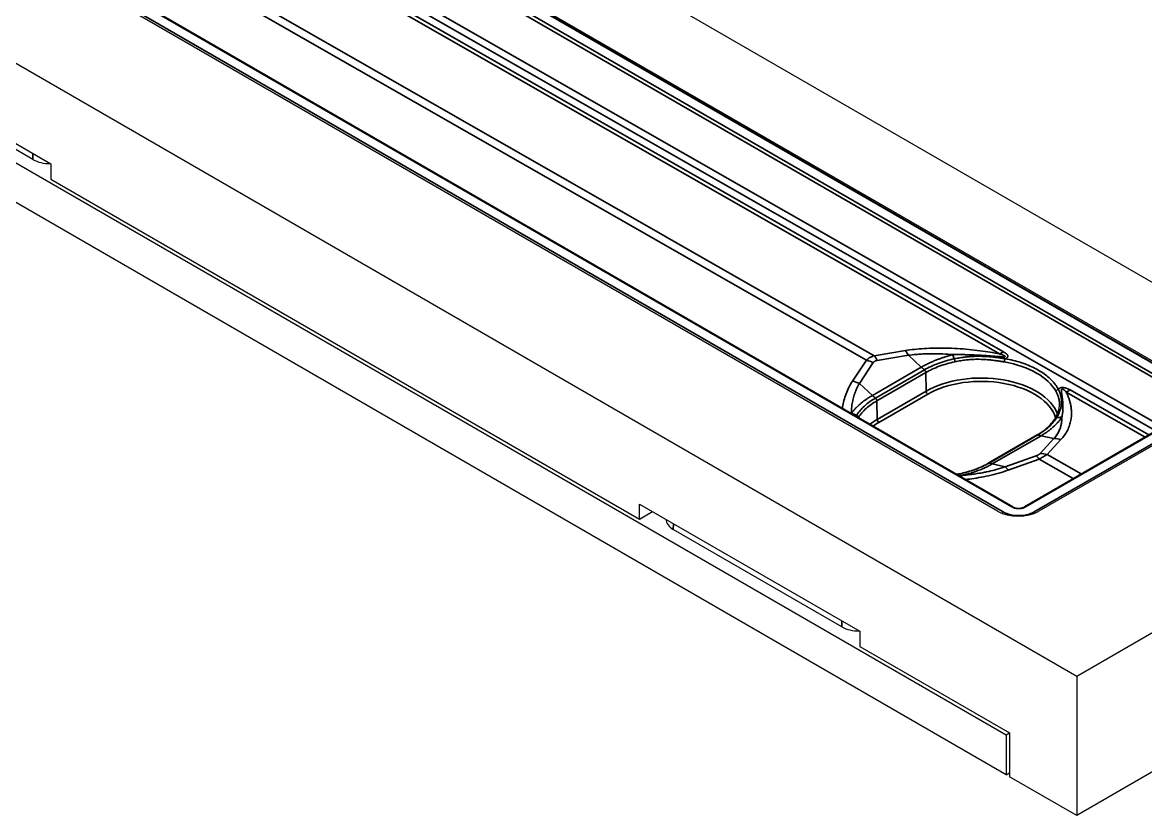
# Model space of a CAD drawing. Header units: millimetres. Extents: x 101 to 3000, y 150 to 4305.
# Drawn here: x 1850.9 to 2023.9, y 1123.9 to 1246 of the extents above; entities that cross this region are included whole.
import ezdxf

# ---------------------------------------------------------------- set-up
doc = ezdxf.new("R2010")
doc.units = ezdxf.units.MM
doc.header["$LTSCALE"] = 15
doc.layers.add('_Sichtbarkanten', color=7, linetype='Continuous', lineweight=25)
doc.layers.add('Sichtbar schmal (ISO)', color=7, linetype='Continuous', lineweight=35)

msp = doc.modelspace()

# ---------------------------------------------------------------- linework, layer by layer
at = {"layer": '_Sichtbarkanten'}
for p, q in [((2967.94, 1675.07), (2013.34, 1123.93)), ((1594.38, 1454.61), (2071.68, 1179.05)), ((1611.35, 1432.49), (2033.51, 1188.76)), ((1612.04, 1432.35), (2033.12, 1189.24)), ((1536.04, 1420.93), (2013.34, 1145.37)), ((2001.14, 1170.78), (1580.06, 1413.89)), ((2003.53, 1171.46), (1581.4, 1415.18)), ((1803.59, 1251.16), (2002.47, 1136.33)), ((2002.47, 1130.21), (1803.59, 1245.04)), ((1821.36, 1243.84), (1855.3, 1224.24)), ((1852.55, 1224.92), (1826.56, 1239.92)), ((1855.3, 1224.24), (1855.3, 1221.91)), ((1855.3, 1221.91), (1945.99, 1169.55)), ((1977.43, 1187.64), (1977.43, 1187.64)), ((2031.79, 1186.77), (2005.28, 1171.46)), ((2033.12, 1185.57), (2007.51, 1170.78)), ((2007.23, 1182.53), (1999.71, 1178.19)), ((2013.34, 1145.37), (2071.68, 1179.05)), ((1945.99, 1169.55), (1945.99, 1171.88)), ((1945.99, 1171.88), (1979.93, 1152.29)), ((1945.99, 1169.55), (1948, 1170.72)), ((1977.18, 1152.96), (1951.19, 1167.97)), ((1979.93, 1152.29), (1979.93, 1149.96)), ((1979.93, 1149.96), (2003, 1136.64)), ((2013.34, 1145.37), (2013.34, 1123.93)), ((2002.47, 1136.33), (2003, 1136.64)), ((2002.47, 1136.33), (2002.47, 1130.21)), ((2003, 1136.64), (2003, 1129.9)), ((2002.47, 1130.21), (2003, 1130.52)), ((2013.34, 1123.93), (2003, 1129.9))]:
    msp.add_line(p, q, dxfattribs=at)
for centre, major_axis, ratio, start_param, end_param in [((1855.2, 1226.45), (-3.75, 0), 0.578054, 0.786007, 1.578464), ((1999.9, 1177.86), (-0.187, 0.325), 0.589818, 0.000551, 0.000653), ((2004.33, 1172.62), (4.5, 0), 0.57735, 3.926991, 5.497787), ((1953.85, 1169.5), (-3.75, 0), 0.576647, 6.275518, 7.067974), ((1979.83, 1154.5), (-3.75, 0), 0.578054, 0.786007, 1.578464)]:
    msp.add_ellipse(centre, major_axis=major_axis, ratio=ratio, start_param=start_param, end_param=end_param, dxfattribs=at)
for points in [[(2010.02, 1185.08), (2010.45, 1185.79), (2010.68, 1186.51), (2010.69, 1187.18)], [(2007.23, 1182.53), (2007.23, 1182.53), (2007.23, 1182.53), (2007.23, 1182.53)], [(1994.83, 1176.49), (1994.95, 1176.51), (1995.08, 1176.54), (1995.21, 1176.56)]]:
    msp.add_open_spline(points, degree=3, dxfattribs=at)
for points, knots in [([(2007.23, 1182.53), (2008.14, 1183.06), (2008.9, 1183.67), (2009.68, 1184.57), (2009.87, 1184.83), (2010.02, 1185.08)], [0, 0, 0, 0, 0.5179038, 0.5179038, 0.7139856, 0.7139856, 0.7139856, 0.7139856]), ([(1995.21, 1176.56), (1996.43, 1176.81), (1997.6, 1177.17), (1999, 1177.8), (1999.37, 1177.99), (1999.71, 1178.19)], [0, 0, 0, 0, 0.5209984, 0.5209984, 0.717134, 0.717134, 0.717134, 0.717134]), ([(2003.53, 1171.46), (2003.6, 1171.42), (2003.69, 1171.38), (2003.87, 1171.32), (2003.98, 1171.3), (2004.2, 1171.26), (2004.32, 1171.26), (2004.56, 1171.26), (2004.69, 1171.27), (2004.91, 1171.32), (2005.02, 1171.35), (2005.18, 1171.41), (2005.23, 1171.43), (2005.28, 1171.46)], [0, 0, 0, 0, 0.0443097, 0.0443097, 0.0896694, 0.0896694, 0.1373111, 0.1373111, 0.1860464, 0.1860464, 0.234634, 0.234634, 0.2652211, 0.2652211, 0.2652211, 0.2652211])]:
    msp.add_open_spline(points, degree=3, knots=knots, dxfattribs=at)
at = {"layer": 'Sichtbar schmal (ISO)'}
for p, q in [((2031.71, 1187.52), (1609.57, 1431.24)), ((1609.84, 1431.69), (2031.97, 1187.97)), ((2033.32, 1188.74), (1611.17, 1432.47)), ((1579.87, 1414.4), (2002.02, 1170.67)), ((2003.34, 1171.44), (1581.21, 1415.16)), ((1872.3, 1271.88), (2026.57, 1183.75)), ((1871.77, 1270.97), (2025.52, 1183.15)), ((1887.1, 1260.33), (2001.47, 1194.99)), ((1887.71, 1260.64), (2002.07, 1195.3)), ((1882.93, 1250.01), (1980.94, 1194.02)), ((1884.15, 1250.71), (1982.15, 1194.72)), ((1852.55, 1224.92), (1852.55, 1225.83)), ((1978.8, 1190.8), (1980.94, 1194.02)), ((1982.15, 1194.72), (1986.95, 1195.5)), ((1982.61, 1194), (1987.41, 1194.78)), ((1987.41, 1194.78), (1989.4, 1192.95)), ((1979.87, 1190.43), (1982.01, 1193.65)), ((1989.4, 1192.95), (1981.86, 1188.6)), ((1982.34, 1188.19), (1989.88, 1192.54)), ((1982.56, 1187.77), (1990.09, 1192.12)), ((1990.09, 1192.12), (1990.14, 1189.26)), ((1979.87, 1190.43), (1981.86, 1188.6)), ((1982.6, 1184.91), (1990.14, 1189.26)), ((1982.87, 1184.45), (1990.4, 1188.8)), ((2023.87, 1182.19), (2011.73, 1189.13)), ((2024.44, 1182.52), (2012.33, 1189.44)), ((1977.46, 1187.75), (1977.46, 1187.75)), ((1982.6, 1184.91), (1982.56, 1187.77)), ((2031.97, 1186.75), (2005.47, 1171.44)), ((2033.32, 1185.98), (2006.79, 1170.67)), ((2007.37, 1182.54), (1999.85, 1178.2)), ((2007.85, 1182.4), (2000.33, 1178.06)), ((2009.84, 1181.95), (2007.71, 1179.66)), ((2009.84, 1181.95), (2007.85, 1182.4)), ((2010.91, 1181.8), (2008.77, 1179.51)), ((2007.1, 1179.31), (2002.32, 1177.61)), ((2007.56, 1178.81), (2002.78, 1177.11)), ((2007.56, 1178.81), (2012.81, 1175.81)), ((2008.77, 1179.51), (2014.02, 1176.51)), ((2002.32, 1177.61), (2000.33, 1178.06)), ((1951.19, 1167.97), (1951.24, 1168.85)), ((1977.18, 1152.96), (1977.18, 1153.87))]:
    msp.add_line(p, q, dxfattribs=at)
for centre, major_axis, ratio, start_param, end_param in [((1981.26, 1191.14), (3.12, -2.07), 0.681186, 1.775229, 2.087726), ((1981.86, 1191.49), (0.6, -3.7), 0.391017, 2.24872, 2.561217), ((1986.66, 1192.28), (0.6, -3.7), 0.391017, 2.24872, 2.561217), ((1994.9, 1199.36), (1.3, -7.39), 0.233895, 5.323009, 5.437162), ((1994.45, 1193.98), (0.08, -0.366), 0.266781, 0.94129, 2.285548), ((2002.04, 1201.44), (3.72, 6.51), 0.58038, 3.810003, 3.924372), ((2002.3, 1193.95), (-0.065, -0.369), 0.243998, 3.775404, 5.331187), ((1990.9, 1197.96), (3.75, -6.5), 0.57735, 5.211566, 5.304773), ((1989.83, 1192.27), (0.181, -0.328), 0.57784, 0.813738, 2.173925), ((1998.63, 1187.12), (12.07, 0.06), 0.574225, 0.29696, 1.268061), ((1979.12, 1187.92), (3.12, -2.07), 0.681186, 1.775228, 2.087725), ((1998.62, 1184.35), (12.01, 0), 0.57735, 0.206118, 2.356194), ((1998.62, 1184.05), (11.63, 0), 0.57735, 0.170522, 2.356194), ((1990.4, 1189.11), (-0.187, 0.325), 0.57735, 0.802851, 2.356194), ((2010.51, 1189.26), (-0.33, -0.178), 0.782782, 4.317148, 5.868046), ((2012.31, 1195.58), (-3.72, -6.51), 0.580371, 0.668405, 0.782771), ((1983.36, 1193.61), (3.75, -6.5), 0.57735, 5.211566, 5.304773), ((1980.95, 1191.3), (6.65, -3.48), 0.78328, 4.776967, 4.891116), ((1979.37, 1185.28), (0.317, -0.2), 0.776547, 0.46809, 1.812347), ((2010.34, 1184.89), (-0.32, 0.196), 0.763616, 5.369925, 6.283188), ((2008.72, 1191.46), (6.65, -3.47), 0.783417, 5.317765, 5.432869), ((1991.09, 1180.01), (12.01, 0), 0.57735, 2.356194, 2.495666), ((1991.09, 1179.71), (11.63, 0), 0.57735, 2.356194, 2.468253), ((1982.87, 1184.76), (-0.187, 0.325), 0.57735, 0.802851, 2.356194), ((2006.3, 1189.15), (3.75, -6.5), 0.57735, 5.699437, 5.79448), ((2010.62, 1178.58), (-2.74, 2.56), 0.803702, 5.270685, 5.583182), ((2007.88, 1175.94), (-1.26, 3.53), 0.268501, 5.561414, 5.87391), ((2008.48, 1176.28), (-2.74, 2.56), 0.803702, 5.270686, 5.583183), ((1995.28, 1176.19), (-0.073, 0.368), 0.280096, 5.858812, 6.283187), ((1999.9, 1177.86), (-0.187, 0.325), 0.589818, 5.700053, 6.283735), ((1998.78, 1184.81), (3.75, -6.5), 0.57735, 5.699437, 5.79448), ((2003.1, 1174.24), (-1.26, 3.53), 0.268501, 5.561414, 5.87391), ((1994.77, 1183.41), (1.3, -7.39), 0.233441, 5.864566, 5.979671), ((2003.34, 1171.14), (0.187, 0.325), 0.57735, 0.000026, 0.785398), ((2005.47, 1171.14), (-0.187, 0.325), 0.57735, 5.497787, 6.283164), ((2002.02, 1170.36), (0.187, 0.325), 0.57735, 0.785398, 1.608039), ((2006.79, 1170.36), (-0.187, 0.325), 0.57735, 4.835415, 5.497787)]:
    msp.add_ellipse(centre, major_axis=major_axis, ratio=ratio, start_param=start_param, end_param=end_param, dxfattribs=at)
for points, knots in [([(1986.95, 1195.5), (1987.39, 1195.57), (1987.86, 1195.64), (1988.34, 1195.69), (1988.83, 1195.74), (1989.34, 1195.79), (1989.87, 1195.82), (1990.39, 1195.85), (1990.94, 1195.88), (1991.49, 1195.89), (1992.05, 1195.9), (1992.62, 1195.9), (1993.2, 1195.89), (1993.77, 1195.88), (1994.36, 1195.85), (1994.95, 1195.82), (1995.54, 1195.78), (1996.13, 1195.74), (1996.72, 1195.68), (1997.3, 1195.63), (1997.88, 1195.56), (1998.43, 1195.49), (1998.98, 1195.41), (1999.52, 1195.33), (2000.02, 1195.25), (2000.53, 1195.17), (2001.01, 1195.08), (2001.47, 1194.99)], [0, 0, 0, 0, 0.1111111, 0.1111111, 0.1111111, 0.2222222, 0.2222222, 0.2222222, 0.3333333, 0.3333333, 0.3333333, 0.4444444, 0.4444444, 0.4444444, 0.5555556, 0.5555556, 0.5555556, 0.6666667, 0.6666667, 0.6666667, 0.7777778, 0.7777778, 0.7777778, 0.8888889, 0.8888889, 0.8888889, 0.9999998, 0.9999998, 0.9999998, 0.9999998]), ([(1980.94, 1194.02), (1981.01, 1194.09), (1981.08, 1194.15), (1981.15, 1194.21), (1981.22, 1194.27), (1981.3, 1194.32), (1981.37, 1194.37), (1981.45, 1194.42), (1981.53, 1194.46), (1981.61, 1194.51), (1981.69, 1194.55), (1981.78, 1194.59), (1981.87, 1194.62), (1981.96, 1194.66), (1982.05, 1194.69), (1982.15, 1194.72)], [0.0000009, 0.0000009, 0.0000009, 0.0000009, 0.2, 0.2, 0.2, 0.4, 0.4, 0.4, 0.6, 0.6, 0.6, 0.8, 0.8, 0.8, 1, 1, 1, 1]), ([(1982.01, 1193.65), (1982.03, 1193.69), (1982.09, 1193.76), (1982.19, 1193.84), (1982.31, 1193.91), (1982.45, 1193.96), (1982.56, 1193.99), (1982.61, 1194)], [0.0000017, 0.0000017, 0.0000017, 0.0000017, 0.2, 0.4, 0.6, 0.8, 1, 1, 1, 1]), ([(1987.41, 1194.78), (1987.79, 1194.83), (1988.19, 1194.88), (1988.6, 1194.91), (1988.72, 1194.92), (1988.84, 1194.93), (1988.96, 1194.94), (1989.26, 1194.96), (1989.58, 1194.98), (1989.9, 1194.99), (1990.15, 1195), (1990.41, 1195.01), (1990.67, 1195.01), (1990.88, 1195.02), (1991.08, 1195.02), (1991.29, 1195.02), (1991.69, 1195.01), (1992.1, 1195.01), (1992.51, 1194.99), (1992.59, 1194.99), (1992.66, 1194.98), (1992.74, 1194.98), (1993.23, 1194.95), (1993.73, 1194.92), (1994.23, 1194.88)], [0, 0, 0, 0, 0.2, 0.2, 0.2, 0.25628, 0.25628, 0.25628, 0.4, 0.4, 0.4, 0.512678, 0.512678, 0.512678, 0.6, 0.6, 0.6, 0.76914, 0.76914, 0.76914, 0.8, 0.8, 0.8, 1, 1, 1, 1]), ([(1994.23, 1194.88), (1994.06, 1194.83), (1993.89, 1194.78), (1993.72, 1194.73), (1993.71, 1194.73), (1993.71, 1194.73), (1993.71, 1194.73), (1993.54, 1194.68), (1993.38, 1194.63), (1993.22, 1194.58), (1993.22, 1194.58), (1993.21, 1194.58), (1993.21, 1194.58), (1993.05, 1194.53), (1992.89, 1194.48), (1992.74, 1194.42), (1992.73, 1194.42), (1992.73, 1194.42), (1992.72, 1194.42), (1992.56, 1194.37), (1992.41, 1194.31), (1992.26, 1194.26), (1992.25, 1194.25), (1992.24, 1194.25), (1992.24, 1194.25), (1992.08, 1194.19), (1991.92, 1194.13), (1991.76, 1194.07), (1991.75, 1194.07), (1991.75, 1194.07), (1991.74, 1194.06), (1991.58, 1194), (1991.4, 1193.93), (1991.23, 1193.85), (1991.05, 1193.78), (1990.86, 1193.7), (1990.67, 1193.61), (1990.66, 1193.6), (1990.66, 1193.6), (1990.65, 1193.6), (1990.46, 1193.51), (1990.27, 1193.42), (1990.06, 1193.31), (1990.06, 1193.31), (1990.05, 1193.3), (1990.04, 1193.3), (1989.84, 1193.2), (1989.62, 1193.08), (1989.4, 1192.95)], [0, 0, 0, 0, 0.111111, 0.111111, 0.111111, 0.11271, 0.11271, 0.11271, 0.220682, 0.220682, 0.220682, 0.222222, 0.222222, 0.222222, 0.329341, 0.329341, 0.329341, 0.333333, 0.333333, 0.333333, 0.440023, 0.440023, 0.440023, 0.444444, 0.444444, 0.444444, 0.552739, 0.552739, 0.552739, 0.555556, 0.555556, 0.555556, 0.666667, 0.666667, 0.666667, 0.777778, 0.777778, 0.777778, 0.781037, 0.781037, 0.781037, 0.888889, 0.888889, 0.888889, 0.892463, 0.892463, 0.892463, 1, 1, 1, 1]), ([(1989.88, 1192.54), (1990.2, 1192.73), (1990.54, 1192.9), (1990.9, 1193.07), (1991.26, 1193.23), (1991.63, 1193.39), (1992.02, 1193.53), (1992.4, 1193.67), (1992.8, 1193.8), (1993.21, 1193.92), (1993.21, 1193.92), (1993.21, 1193.92), (1993.22, 1193.92), (1993.62, 1194.04), (1994.04, 1194.14), (1994.47, 1194.24)], [0, 0, 0, 0, 0.2497482, 0.2497482, 0.2497482, 0.5, 0.5, 0.5, 0.75, 0.75, 0.75, 0.751417, 0.751417, 0.751417, 0.9999993, 0.9999993, 0.9999993, 0.9999993]), ([(2001.47, 1194.99), (2001.51, 1194.98), (2001.56, 1194.96), (2001.6, 1194.95), (2001.65, 1194.94), (2001.69, 1194.92), (2001.73, 1194.91), (2001.77, 1194.9), (2001.81, 1194.88), (2001.84, 1194.87), (2001.87, 1194.86), (2001.9, 1194.85), (2001.92, 1194.84), (2001.93, 1194.84), (2001.94, 1194.84), (2001.95, 1194.83), (2001.98, 1194.82), (2002.01, 1194.81), (2002.04, 1194.8), (2002.06, 1194.79), (2002.09, 1194.77), (2002.11, 1194.76), (2002.14, 1194.75), (2002.16, 1194.74), (2002.18, 1194.73), (2002.2, 1194.72), (2002.22, 1194.71), (2002.23, 1194.7), (2002.25, 1194.69), (2002.26, 1194.69), (2002.28, 1194.68), (2002.29, 1194.67), (2002.3, 1194.66), (2002.31, 1194.65), (2002.31, 1194.65), (2002.32, 1194.64), (2002.32, 1194.63), (2002.32, 1194.63), (2002.32, 1194.62), (2002.32, 1194.61), (2002.32, 1194.61), (2002.32, 1194.6), (2002.32, 1194.6), (2002.31, 1194.59), (2002.31, 1194.59), (2002.3, 1194.59), (2002.29, 1194.58), (2002.28, 1194.58), (2002.26, 1194.57), (2002.25, 1194.57), (2002.23, 1194.57), (2002.21, 1194.56), (2002.19, 1194.56), (2002.16, 1194.56), (2002.14, 1194.56), (2002.11, 1194.56), (2002.08, 1194.55), (2002.05, 1194.55), (2002.02, 1194.55), (2001.99, 1194.55), (2001.95, 1194.55), (2001.92, 1194.55), (2001.88, 1194.55), (2001.84, 1194.55), (2001.82, 1194.56), (2001.8, 1194.56), (2001.79, 1194.56), (2001.76, 1194.56), (2001.74, 1194.56), (2001.71, 1194.56), (2001.67, 1194.56), (2001.63, 1194.56), (2001.58, 1194.57), (2001.53, 1194.57), (2001.48, 1194.57), (2001.43, 1194.57), (2001.38, 1194.58), (2001.32, 1194.58), (2001.26, 1194.59), (2001.21, 1194.59), (2001.14, 1194.59), (2001.08, 1194.6), (2001.02, 1194.6), (2000.95, 1194.61), (2000.88, 1194.61), (2000.81, 1194.62), (2000.74, 1194.62), (2000.67, 1194.63), (2000.59, 1194.63), (2000.51, 1194.64), (2000.43, 1194.65), (2000.34, 1194.65), (2000.26, 1194.66), (2000.17, 1194.67), (2000.15, 1194.67), (2000.14, 1194.67), (2000.13, 1194.67), (2000.05, 1194.68), (1999.97, 1194.68), (1999.88, 1194.69), (1999.78, 1194.7), (1999.67, 1194.7), (1999.56, 1194.71), (1999.45, 1194.72), (1999.34, 1194.73), (1999.22, 1194.74), (1999.1, 1194.75), (1998.97, 1194.75), (1998.84, 1194.76), (1998.71, 1194.77), (1998.57, 1194.78), (1998.43, 1194.79), (1998.4, 1194.79), (1998.36, 1194.79), (1998.32, 1194.79), (1998.21, 1194.8), (1998.1, 1194.81), (1997.99, 1194.81), (1997.83, 1194.82), (1997.67, 1194.83), (1997.5, 1194.83), (1997.33, 1194.84), (1997.16, 1194.85), (1996.97, 1194.85), (1996.78, 1194.86), (1996.59, 1194.87), (1996.38, 1194.87), (1996.18, 1194.88), (1995.96, 1194.88), (1995.73, 1194.88), (1995.51, 1194.88), (1995.27, 1194.89), (1995.02, 1194.88), (1994.83, 1194.88), (1994.63, 1194.88), (1994.42, 1194.88), (1994.36, 1194.88), (1994.29, 1194.88), (1994.23, 1194.88)], [0, 0, 0, 0, 0.0243902, 0.0243902, 0.0243902, 0.0487805, 0.0487805, 0.0487805, 0.0731707, 0.0731707, 0.0731707, 0.0917062, 0.0917062, 0.0917062, 0.097561, 0.097561, 0.097561, 0.1219512, 0.1219512, 0.1219512, 0.1463415, 0.1463415, 0.1463415, 0.1707317, 0.1707317, 0.1707317, 0.195122, 0.195122, 0.195122, 0.2195122, 0.2195122, 0.2195122, 0.2439024, 0.2439024, 0.2439024, 0.2682927, 0.2682927, 0.2682927, 0.2926829, 0.2926829, 0.2926829, 0.3170732, 0.3170732, 0.3170732, 0.3414634, 0.3414634, 0.3414634, 0.3658537, 0.3658537, 0.3658537, 0.3902439, 0.3902439, 0.3902439, 0.4146341, 0.4146341, 0.4146341, 0.4390244, 0.4390244, 0.4390244, 0.4634146, 0.4634146, 0.4634146, 0.4878049, 0.4878049, 0.4878049, 0.4985776, 0.4985776, 0.4985776, 0.5121951, 0.5121951, 0.5121951, 0.5365854, 0.5365854, 0.5365854, 0.5609756, 0.5609756, 0.5609756, 0.5853659, 0.5853659, 0.5853659, 0.6097561, 0.6097561, 0.6097561, 0.6341463, 0.6341463, 0.6341463, 0.6585366, 0.6585366, 0.6585366, 0.6829268, 0.6829268, 0.6829268, 0.7073171, 0.7073171, 0.7073171, 0.710411, 0.710411, 0.710411, 0.7317073, 0.7317073, 0.7317073, 0.7560976, 0.7560976, 0.7560976, 0.7804878, 0.7804878, 0.7804878, 0.804878, 0.804878, 0.804878, 0.8292683, 0.8292683, 0.8292683, 0.8356011, 0.8356011, 0.8356011, 0.8536585, 0.8536585, 0.8536585, 0.8780488, 0.8780488, 0.8780488, 0.902439, 0.902439, 0.902439, 0.9268293, 0.9268293, 0.9268293, 0.9512195, 0.9512195, 0.9512195, 0.9756098, 0.9756098, 0.9756098, 0.9943056, 0.9943056, 0.9943056, 0.9999998, 0.9999998, 0.9999998, 0.9999998]), ([(1994.47, 1194.24), (1994.77, 1194.3), (1995.06, 1194.35), (1995.33, 1194.4), (1995.36, 1194.4), (1995.38, 1194.41), (1995.4, 1194.41), (1995.66, 1194.45), (1995.9, 1194.48), (1996.13, 1194.51), (1996.17, 1194.51), (1996.21, 1194.52), (1996.25, 1194.52), (1996.46, 1194.55), (1996.66, 1194.56), (1996.85, 1194.58), (1996.91, 1194.58), (1996.96, 1194.59), (1997.02, 1194.59), (1997.19, 1194.6), (1997.35, 1194.61), (1997.51, 1194.62), (1997.58, 1194.62), (1997.64, 1194.62), (1997.71, 1194.63), (1997.85, 1194.63), (1997.98, 1194.63), (1998.11, 1194.63), (1998.18, 1194.63), (1998.26, 1194.63), (1998.34, 1194.63), (1998.44, 1194.63), (1998.55, 1194.63), (1998.65, 1194.63), (1998.74, 1194.63), (1998.82, 1194.63), (1998.9, 1194.62), (1998.99, 1194.62), (1999.07, 1194.62), (1999.15, 1194.61), (1999.24, 1194.61), (1999.33, 1194.61), (1999.41, 1194.6), (1999.48, 1194.6), (1999.54, 1194.59), (1999.61, 1194.59), (1999.7, 1194.58), (1999.79, 1194.58), (1999.88, 1194.57), (1999.93, 1194.57), (1999.98, 1194.56), (2000.03, 1194.56), (2000.12, 1194.55), (2000.21, 1194.54), (2000.3, 1194.53), (2000.33, 1194.53), (2000.37, 1194.52), (2000.41, 1194.52), (2000.5, 1194.51), (2000.59, 1194.5), (2000.68, 1194.49), (2000.7, 1194.49), (2000.73, 1194.48), (2000.75, 1194.48), (2000.85, 1194.47), (2000.94, 1194.46), (2001.02, 1194.45), (2001.04, 1194.45), (2001.06, 1194.44), (2001.07, 1194.44), (2001.16, 1194.43), (2001.25, 1194.42), (2001.34, 1194.4), (2001.35, 1194.4), (2001.35, 1194.4), (2001.36, 1194.4), (2001.45, 1194.39), (2001.54, 1194.38), (2001.62, 1194.36), (2001.71, 1194.35), (2001.79, 1194.34), (2001.87, 1194.33), (2001.87, 1194.33), (2001.87, 1194.32), (2001.88, 1194.32), (2001.95, 1194.31), (2002.03, 1194.3), (2002.09, 1194.29), (2002.17, 1194.28), (2002.24, 1194.27), (2002.3, 1194.26)], [0, 0, 0, 0, 0.057634, 0.057634, 0.057634, 0.0625, 0.0625, 0.0625, 0.115253, 0.115253, 0.115253, 0.125, 0.125, 0.125, 0.173021, 0.173021, 0.173021, 0.1875, 0.1875, 0.1875, 0.2309, 0.2309, 0.2309, 0.25, 0.25, 0.25, 0.288885, 0.288885, 0.288885, 0.3125, 0.3125, 0.3125, 0.346963, 0.346963, 0.346963, 0.375, 0.375, 0.375, 0.405123, 0.405123, 0.405123, 0.4375, 0.4375, 0.4375, 0.463355, 0.463355, 0.463355, 0.5, 0.5, 0.5, 0.521651, 0.521651, 0.521651, 0.5625, 0.5625, 0.5625, 0.579997, 0.579997, 0.579997, 0.625, 0.625, 0.625, 0.638348, 0.638348, 0.638348, 0.6875, 0.6875, 0.6875, 0.696629, 0.696629, 0.696629, 0.75, 0.75, 0.75, 0.754872, 0.754872, 0.754872, 0.8125, 0.8125, 0.8125, 0.872291, 0.872291, 0.872291, 0.875, 0.875, 0.875, 0.935638, 0.935638, 0.935638, 1, 1, 1, 1]), ([(1994.57, 1193.78), (1994.89, 1193.85), (1995.19, 1193.91), (1995.48, 1193.95), (1995.77, 1194), (1996.05, 1194.03), (1996.31, 1194.06), (1996.57, 1194.09), (1996.82, 1194.11), (1997.05, 1194.13), (1997.29, 1194.14), (1997.51, 1194.15), (1997.73, 1194.16), (1997.94, 1194.16), (1998.14, 1194.16), (1998.33, 1194.16), (1998.53, 1194.16), (1998.71, 1194.15), (1998.88, 1194.15), (1999.06, 1194.14), (1999.22, 1194.13), (1999.38, 1194.12), (1999.54, 1194.11), (1999.69, 1194.1), (1999.83, 1194.09), (1999.97, 1194.07), (2000.11, 1194.06), (2000.24, 1194.05), (2000.37, 1194.03), (2000.49, 1194.02), (2000.61, 1194), (2000.73, 1193.99), (2000.84, 1193.97), (2000.94, 1193.95), (2001.05, 1193.94), (2001.15, 1193.92), (2001.25, 1193.91), (2001.35, 1193.89), (2001.44, 1193.88), (2001.53, 1193.86), (2001.61, 1193.85), (2001.7, 1193.84), (2001.77, 1193.82), (2001.85, 1193.81), (2001.93, 1193.8), (2001.99, 1193.78), (2002.06, 1193.77), (2002.13, 1193.76), (2002.19, 1193.75)], [0, 0, 0, 0, 0.0625, 0.0625, 0.0625, 0.125, 0.125, 0.125, 0.1875, 0.1875, 0.1875, 0.25, 0.25, 0.25, 0.3125, 0.3125, 0.3125, 0.375, 0.375, 0.375, 0.4375, 0.4375, 0.4375, 0.5, 0.5, 0.5, 0.5625, 0.5625, 0.5625, 0.625, 0.625, 0.625, 0.6875, 0.6875, 0.6875, 0.75, 0.75, 0.75, 0.8125, 0.8125, 0.8125, 0.875, 0.875, 0.875, 0.9375, 0.9375, 0.9375, 1, 1, 1, 1]), ([(2002.07, 1195.3), (2002.11, 1195.28), (2002.19, 1195.23), (2002.3, 1195.16), (2002.4, 1195.09), (2002.48, 1195.03), (2002.55, 1194.97), (2002.61, 1194.9), (2002.66, 1194.84), (2002.7, 1194.78), (2002.73, 1194.73), (2002.74, 1194.67), (2002.74, 1194.62), (2002.73, 1194.57), (2002.72, 1194.53), (2002.69, 1194.48), (2002.64, 1194.43), (2002.58, 1194.39), (2002.5, 1194.34), (2002.41, 1194.3), (2002.34, 1194.27), (2002.3, 1194.26)], [0.0000001, 0.0000001, 0.0000001, 0.0000001, 0.0526316, 0.1052632, 0.1578947, 0.2105263, 0.2631579, 0.3157895, 0.3684211, 0.4210526, 0.4736842, 0.5263158, 0.5789474, 0.6315789, 0.6842105, 0.7368421, 0.7894737, 0.8421053, 0.8947368, 0.9473684, 1, 1, 1, 1]), ([(2002.3, 1194.26), (2002.73, 1194.18), (2003.57, 1194.01), (2004.77, 1193.67), (2005.9, 1193.25), (2006.95, 1192.77), (2007.9, 1192.23), (2008.74, 1191.63), (2009.47, 1190.98), (2010.07, 1190.29), (2010.38, 1189.81), (2010.51, 1189.57)], [0, 0, 0, 0, 0.1111111, 0.2222222, 0.3333333, 0.4444444, 0.5555556, 0.6666667, 0.7777778, 0.8888889, 1, 1, 1, 1]), ([(1990.09, 1192.12), (1990.41, 1192.3), (1990.74, 1192.47), (1991.09, 1192.63), (1991.43, 1192.8), (1991.8, 1192.95), (1992.18, 1193.09), (1992.55, 1193.23), (1992.94, 1193.35), (1993.34, 1193.47), (1993.74, 1193.59), (1994.15, 1193.69), (1994.57, 1193.78)], [0, 0, 0, 0, 0.25, 0.25, 0.25, 0.5, 0.5, 0.5, 0.75, 0.75, 0.75, 1, 1, 1, 1]), ([(1977.25, 1186.63), (1977.26, 1186.69), (1977.32, 1187.1), (1977.46, 1187.84), (1977.79, 1188.87), (1978.24, 1189.87), (1978.6, 1190.49), (1978.8, 1190.8)], [0.5360308, 0.5360308, 0.5360308, 0.5360308, 0.5555556, 0.6666667, 0.7777778, 0.8888889, 1, 1, 1, 1]), ([(1978.66, 1185.89), (1978.66, 1185.92), (1978.66, 1185.96), (1978.66, 1186), (1978.65, 1186.27), (1978.66, 1186.55), (1978.69, 1186.83), (1978.69, 1186.87), (1978.7, 1186.91), (1978.7, 1186.95), (1978.73, 1187.22), (1978.77, 1187.49), (1978.83, 1187.76), (1978.83, 1187.8), (1978.84, 1187.84), (1978.85, 1187.87), (1978.91, 1188.15), (1978.98, 1188.42), (1979.07, 1188.69), (1979.08, 1188.71), (1979.09, 1188.74), (1979.1, 1188.77), (1979.19, 1189.04), (1979.3, 1189.32), (1979.42, 1189.59), (1979.43, 1189.6), (1979.43, 1189.61), (1979.44, 1189.62), (1979.57, 1189.9), (1979.71, 1190.17), (1979.87, 1190.43)], [0.0000007, 0.0000007, 0.0000007, 0.0000007, 0.0237013, 0.0237013, 0.0237013, 0.2, 0.2, 0.2, 0.225862, 0.225862, 0.225862, 0.4, 0.4, 0.4, 0.4234251, 0.4234251, 0.4234251, 0.6, 0.6, 0.6, 0.6165874, 0.6165874, 0.6165874, 0.8, 0.8, 0.8, 0.807975, 0.807975, 0.807975, 1, 1, 1, 1]), ([(2010.15, 1189.2), (2010.17, 1189.16), (2010.19, 1189.13), (2010.21, 1189.09), (2010.23, 1189.05), (2010.25, 1189.01), (2010.28, 1188.96), (2010.3, 1188.92), (2010.32, 1188.87), (2010.34, 1188.83), (2010.36, 1188.78), (2010.38, 1188.73), (2010.41, 1188.67), (2010.43, 1188.62), (2010.45, 1188.57), (2010.47, 1188.51), (2010.49, 1188.45), (2010.51, 1188.39), (2010.53, 1188.32), (2010.55, 1188.26), (2010.57, 1188.19), (2010.59, 1188.12), (2010.6, 1188.05), (2010.62, 1187.98), (2010.63, 1187.9), (2010.65, 1187.83), (2010.66, 1187.75), (2010.67, 1187.66), (2010.68, 1187.57), (2010.69, 1187.48), (2010.69, 1187.39), (2010.69, 1187.32), (2010.69, 1187.25), (2010.69, 1187.18)], [0.0000001, 0.0000001, 0.0000001, 0.0000001, 0.0625, 0.0625, 0.0625, 0.125, 0.125, 0.125, 0.1875, 0.1875, 0.1875, 0.25, 0.25, 0.25, 0.3125, 0.3125, 0.3125, 0.375, 0.375, 0.375, 0.4375, 0.4375, 0.4375, 0.5, 0.5, 0.5, 0.5625, 0.5625, 0.5625, 0.625, 0.625, 0.625, 0.6689062, 0.6689062, 0.6689062, 0.6689062]), ([(2010.51, 1189.57), (2010.53, 1189.53), (2010.55, 1189.49), (2010.57, 1189.45), (2010.57, 1189.45), (2010.57, 1189.45), (2010.57, 1189.45), (2010.59, 1189.41), (2010.6, 1189.37), (2010.62, 1189.32), (2010.62, 1189.32), (2010.63, 1189.31), (2010.63, 1189.31), (2010.65, 1189.27), (2010.66, 1189.23), (2010.68, 1189.18), (2010.69, 1189.17), (2010.69, 1189.16), (2010.69, 1189.16), (2010.71, 1189.11), (2010.73, 1189.07), (2010.74, 1189.03), (2010.75, 1189.01), (2010.75, 1189), (2010.76, 1188.99), (2010.77, 1188.94), (2010.79, 1188.9), (2010.8, 1188.85), (2010.81, 1188.84), (2010.81, 1188.82), (2010.82, 1188.8), (2010.83, 1188.75), (2010.85, 1188.71), (2010.86, 1188.66), (2010.86, 1188.64), (2010.87, 1188.61), (2010.88, 1188.59), (2010.89, 1188.55), (2010.9, 1188.5), (2010.91, 1188.46), (2010.92, 1188.43), (2010.92, 1188.39), (2010.93, 1188.36), (2010.94, 1188.32), (2010.95, 1188.27), (2010.95, 1188.23), (2010.96, 1188.19), (2010.96, 1188.15), (2010.97, 1188.1), (2010.98, 1188.06), (2010.98, 1188.02), (2010.98, 1187.98), (2010.99, 1187.93), (2010.99, 1187.87), (2011, 1187.82), (2011, 1187.78), (2011, 1187.74), (2011, 1187.7), (2011, 1187.63), (2011, 1187.57), (2011, 1187.5), (2011, 1187.46), (2011, 1187.43), (2010.99, 1187.39), (2010.99, 1187.31), (2010.98, 1187.23), (2010.97, 1187.14), (2010.97, 1187.11), (2010.96, 1187.08), (2010.96, 1187.04), (2010.94, 1186.94), (2010.92, 1186.84), (2010.9, 1186.74), (2010.9, 1186.71), (2010.89, 1186.68), (2010.88, 1186.66), (2010.85, 1186.54), (2010.82, 1186.41), (2010.77, 1186.28), (2010.77, 1186.26), (2010.76, 1186.24), (2010.75, 1186.22), (2010.7, 1186.08), (2010.64, 1185.93), (2010.57, 1185.77), (2010.57, 1185.76), (2010.56, 1185.75), (2010.56, 1185.74), (2010.48, 1185.57), (2010.38, 1185.39), (2010.27, 1185.2)], [0, 0, 0, 0, 0.0625, 0.0625, 0.0625, 0.0654165, 0.0654165, 0.0654165, 0.125, 0.125, 0.125, 0.1314929, 0.1314929, 0.1314929, 0.1875, 0.1875, 0.1875, 0.1982752, 0.1982752, 0.1982752, 0.25, 0.25, 0.25, 0.2650897, 0.2650897, 0.2650897, 0.3125, 0.3125, 0.3125, 0.3317574, 0.3317574, 0.3317574, 0.375, 0.375, 0.375, 0.3984009, 0.3984009, 0.3984009, 0.4375, 0.4375, 0.4375, 0.4650881, 0.4650881, 0.4650881, 0.5, 0.5, 0.5, 0.5318572, 0.5318572, 0.5318572, 0.5625, 0.5625, 0.5625, 0.5987144, 0.5987144, 0.5987144, 0.625, 0.625, 0.625, 0.6656738, 0.6656738, 0.6656738, 0.6875, 0.6875, 0.6875, 0.7327477, 0.7327477, 0.7327477, 0.75, 0.75, 0.75, 0.7999678, 0.7999678, 0.7999678, 0.8125, 0.8125, 0.8125, 0.8671806, 0.8671806, 0.8671806, 0.875, 0.875, 0.875, 0.9340318, 0.9340318, 0.9340318, 0.9375, 0.9375, 0.9375, 0.9999996, 0.9999996, 0.9999996, 0.9999996]), ([(2012.33, 1189.44), (2012.29, 1189.46), (2012.25, 1189.49), (2012.21, 1189.51), (2012.17, 1189.53), (2012.14, 1189.55), (2012.1, 1189.57), (2012.06, 1189.58), (2012.02, 1189.6), (2011.99, 1189.62), (2011.95, 1189.63), (2011.91, 1189.65), (2011.88, 1189.66), (2011.84, 1189.68), (2011.8, 1189.69), (2011.77, 1189.7), (2011.73, 1189.72), (2011.7, 1189.73), (2011.67, 1189.74), (2011.63, 1189.75), (2011.6, 1189.76), (2011.57, 1189.77), (2011.53, 1189.78), (2011.5, 1189.78), (2011.47, 1189.79), (2011.44, 1189.8), (2011.4, 1189.8), (2011.37, 1189.81), (2011.34, 1189.81), (2011.31, 1189.81), (2011.28, 1189.82), (2011.25, 1189.82), (2011.22, 1189.82), (2011.19, 1189.82), (2011.16, 1189.82), (2011.14, 1189.82), (2011.11, 1189.82), (2011.08, 1189.82), (2011.06, 1189.82), (2011.03, 1189.81), (2011.01, 1189.81), (2010.98, 1189.81), (2010.96, 1189.8), (2010.93, 1189.79), (2010.9, 1189.79), (2010.88, 1189.78), (2010.85, 1189.77), (2010.83, 1189.76), (2010.8, 1189.75), (2010.77, 1189.74), (2010.75, 1189.73), (2010.72, 1189.72), (2010.7, 1189.7), (2010.67, 1189.69), (2010.65, 1189.67), (2010.62, 1189.66), (2010.6, 1189.64), (2010.58, 1189.62), (2010.55, 1189.61), (2010.53, 1189.59), (2010.51, 1189.57)], [0, 0, 0, 0, 0.05, 0.05, 0.05, 0.1, 0.1, 0.1, 0.15, 0.15, 0.15, 0.2, 0.2, 0.2, 0.25, 0.25, 0.25, 0.3, 0.3, 0.3, 0.35, 0.35, 0.35, 0.4, 0.4, 0.4, 0.45, 0.45, 0.45, 0.5, 0.5, 0.5, 0.55, 0.55, 0.55, 0.6, 0.6, 0.6, 0.65, 0.65, 0.65, 0.7, 0.7, 0.7, 0.75, 0.75, 0.75, 0.8, 0.8, 0.8, 0.85, 0.85, 0.85, 0.9, 0.9, 0.9, 0.95, 0.95, 0.95, 1, 1, 1, 1]), ([(2011.73, 1189.13), (2011.71, 1189.16), (2011.68, 1189.18), (2011.66, 1189.21), (2011.64, 1189.23), (2011.62, 1189.25), (2011.6, 1189.27), (2011.58, 1189.29), (2011.55, 1189.31), (2011.53, 1189.33), (2011.51, 1189.35), (2011.49, 1189.37), (2011.48, 1189.39), (2011.46, 1189.4), (2011.44, 1189.42), (2011.42, 1189.44), (2011.4, 1189.45), (2011.38, 1189.46), (2011.37, 1189.48), (2011.35, 1189.49), (2011.33, 1189.5), (2011.32, 1189.51), (2011.3, 1189.52), (2011.29, 1189.53), (2011.27, 1189.54), (2011.26, 1189.55), (2011.24, 1189.56), (2011.23, 1189.56), (2011.21, 1189.57), (2011.2, 1189.58), (2011.19, 1189.58), (2011.18, 1189.58), (2011.16, 1189.59), (2011.15, 1189.59), (2011.14, 1189.59), (2011.13, 1189.59), (2011.12, 1189.59), (2011.11, 1189.59), (2011.1, 1189.59), (2011.1, 1189.59), (2011.09, 1189.59), (2011.08, 1189.58), (2011.07, 1189.58), (2011.06, 1189.57), (2011.05, 1189.57), (2011.05, 1189.56), (2011.04, 1189.55), (2011.03, 1189.54), (2011.03, 1189.53), (2011.03, 1189.53), (2011.03, 1189.53), (2011.03, 1189.53), (2011.02, 1189.52), (2011.02, 1189.51), (2011.01, 1189.5), (2011.01, 1189.49), (2011.01, 1189.49), (2011.01, 1189.49), (2011.01, 1189.48), (2011, 1189.46), (2011, 1189.45), (2011, 1189.45), (2011, 1189.45), (2011, 1189.44), (2011, 1189.43), (2011, 1189.41), (2011, 1189.4), (2010.99, 1189.39), (2010.99, 1189.39), (2010.99, 1189.39), (2010.99, 1189.37), (2010.99, 1189.36), (2010.99, 1189.34), (2010.99, 1189.33), (2010.99, 1189.33), (2010.99, 1189.33), (2010.99, 1189.31), (2010.99, 1189.29), (2010.99, 1189.27), (2010.99, 1189.27), (2010.99, 1189.26), (2010.99, 1189.26), (2011, 1189.24), (2011, 1189.22), (2011, 1189.2), (2011, 1189.19), (2011, 1189.19), (2011, 1189.18), (2011, 1189.16), (2011, 1189.14), (2011.01, 1189.11), (2011.01, 1189.11), (2011.01, 1189.1), (2011.01, 1189.1), (2011.01, 1189.07), (2011.01, 1189.05), (2011.02, 1189.03), (2011.02, 1189.02), (2011.02, 1189.01), (2011.02, 1189.01), (2011.02, 1188.98), (2011.02, 1188.96), (2011.03, 1188.93), (2011.03, 1188.92), (2011.03, 1188.91), (2011.03, 1188.91), (2011.04, 1188.88), (2011.04, 1188.85), (2011.04, 1188.82), (2011.04, 1188.81), (2011.05, 1188.8), (2011.05, 1188.8), (2011.05, 1188.77), (2011.06, 1188.74), (2011.06, 1188.7), (2011.06, 1188.69), (2011.06, 1188.68), (2011.06, 1188.68), (2011.07, 1188.64), (2011.07, 1188.61), (2011.08, 1188.57), (2011.08, 1188.56), (2011.08, 1188.55), (2011.08, 1188.54), (2011.09, 1188.51), (2011.09, 1188.47), (2011.1, 1188.43), (2011.1, 1188.42), (2011.1, 1188.41), (2011.11, 1188.4), (2011.11, 1188.36), (2011.12, 1188.32), (2011.12, 1188.28), (2011.12, 1188.27), (2011.13, 1188.25), (2011.13, 1188.24), (2011.13, 1188.2), (2011.14, 1188.15), (2011.14, 1188.11), (2011.15, 1188.09), (2011.15, 1188.08), (2011.15, 1188.06), (2011.16, 1188.02), (2011.16, 1187.97), (2011.17, 1187.92), (2011.17, 1187.91), (2011.17, 1187.89), (2011.17, 1187.87), (2011.18, 1187.82), (2011.18, 1187.77), (2011.19, 1187.72), (2011.19, 1187.7), (2011.19, 1187.68), (2011.19, 1187.66), (2011.2, 1187.61), (2011.2, 1187.56), (2011.21, 1187.5), (2011.21, 1187.48), (2011.21, 1187.46), (2011.21, 1187.43), (2011.21, 1187.38), (2011.22, 1187.32), (2011.22, 1187.26), (2011.22, 1187.24), (2011.22, 1187.21), (2011.22, 1187.19), (2011.23, 1187.12), (2011.23, 1187.06), (2011.23, 1187), (2011.23, 1186.97), (2011.23, 1186.94), (2011.23, 1186.91), (2011.23, 1186.85), (2011.23, 1186.78), (2011.23, 1186.71), (2011.23, 1186.68), (2011.23, 1186.65), (2011.23, 1186.62), (2011.23, 1186.55), (2011.22, 1186.47), (2011.22, 1186.4), (2011.22, 1186.36), (2011.21, 1186.33), (2011.21, 1186.29), (2011.21, 1186.22), (2011.2, 1186.14), (2011.19, 1186.06), (2011.19, 1186.02), (2011.18, 1185.98), (2011.18, 1185.94), (2011.17, 1185.85), (2011.16, 1185.77), (2011.14, 1185.68), (2011.13, 1185.63), (2011.13, 1185.59), (2011.12, 1185.54), (2011.1, 1185.45), (2011.08, 1185.35), (2011.06, 1185.26)], [0, 0, 0, 0, 0.02439, 0.02439, 0.02439, 0.04878, 0.04878, 0.04878, 0.073171, 0.073171, 0.073171, 0.097561, 0.097561, 0.097561, 0.121951, 0.121951, 0.121951, 0.146341, 0.146341, 0.146341, 0.170732, 0.170732, 0.170732, 0.195122, 0.195122, 0.195122, 0.219512, 0.219512, 0.219512, 0.243902, 0.243902, 0.243902, 0.268293, 0.268293, 0.268293, 0.292683, 0.292683, 0.292683, 0.317073, 0.317073, 0.317073, 0.341463, 0.341463, 0.341463, 0.365854, 0.365854, 0.365854, 0.390244, 0.390244, 0.390244, 0.393518, 0.393518, 0.393518, 0.414634, 0.414634, 0.414634, 0.418112, 0.418112, 0.418112, 0.439024, 0.439024, 0.439024, 0.442703, 0.442703, 0.442703, 0.463415, 0.463415, 0.463415, 0.467296, 0.467296, 0.467296, 0.487805, 0.487805, 0.487805, 0.491893, 0.491893, 0.491893, 0.512195, 0.512195, 0.512195, 0.516493, 0.516493, 0.516493, 0.536585, 0.536585, 0.536585, 0.541088, 0.541088, 0.541088, 0.560976, 0.560976, 0.560976, 0.565682, 0.565682, 0.565682, 0.585366, 0.585366, 0.585366, 0.590276, 0.590276, 0.590276, 0.609756, 0.609756, 0.609756, 0.61487, 0.61487, 0.61487, 0.634146, 0.634146, 0.634146, 0.639465, 0.639465, 0.639465, 0.658537, 0.658537, 0.658537, 0.66406, 0.66406, 0.66406, 0.682927, 0.682927, 0.682927, 0.688655, 0.688655, 0.688655, 0.707317, 0.707317, 0.707317, 0.713249, 0.713249, 0.713249, 0.731707, 0.731707, 0.731707, 0.737844, 0.737844, 0.737844, 0.756098, 0.756098, 0.756098, 0.762438, 0.762438, 0.762438, 0.780488, 0.780488, 0.780488, 0.787032, 0.787032, 0.787032, 0.804878, 0.804878, 0.804878, 0.811627, 0.811627, 0.811627, 0.829268, 0.829268, 0.829268, 0.836222, 0.836222, 0.836222, 0.853659, 0.853659, 0.853659, 0.860817, 0.860817, 0.860817, 0.878049, 0.878049, 0.878049, 0.885411, 0.885411, 0.885411, 0.902439, 0.902439, 0.902439, 0.910011, 0.910011, 0.910011, 0.926829, 0.926829, 0.926829, 0.934609, 0.934609, 0.934609, 0.95122, 0.95122, 0.95122, 0.959197, 0.959197, 0.959197, 0.97561, 0.97561, 0.97561, 0.983776, 0.983776, 0.983776, 1, 1, 1, 1]), ([(1981.86, 1188.6), (1981.65, 1188.48), (1981.46, 1188.36), (1981.29, 1188.25), (1981.27, 1188.24), (1981.26, 1188.23), (1981.24, 1188.22), (1981.09, 1188.12), (1980.94, 1188.02), (1980.81, 1187.93), (1980.79, 1187.91), (1980.76, 1187.89), (1980.74, 1187.87), (1980.62, 1187.79), (1980.51, 1187.71), (1980.41, 1187.63), (1980.38, 1187.6), (1980.35, 1187.58), (1980.32, 1187.56), (1980.23, 1187.48), (1980.14, 1187.41), (1980.06, 1187.34), (1980.03, 1187.32), (1980, 1187.29), (1979.97, 1187.26), (1979.89, 1187.2), (1979.82, 1187.14), (1979.75, 1187.07), (1979.72, 1187.04), (1979.69, 1187.02), (1979.66, 1186.99), (1979.59, 1186.93), (1979.53, 1186.87), (1979.47, 1186.81), (1979.44, 1186.78), (1979.41, 1186.75), (1979.38, 1186.72), (1979.32, 1186.66), (1979.26, 1186.59), (1979.21, 1186.53), (1979.18, 1186.5), (1979.15, 1186.47), (1979.12, 1186.44), (1979.06, 1186.37), (1979, 1186.3), (1978.94, 1186.23), (1978.92, 1186.21), (1978.9, 1186.19), (1978.88, 1186.17), (1978.81, 1186.07), (1978.73, 1185.98), (1978.66, 1185.89)], [0, 0, 0, 0, 0.1016183, 0.1016183, 0.1016183, 0.1111111, 0.1111111, 0.1111111, 0.204471, 0.204471, 0.204471, 0.2222222, 0.2222222, 0.2222222, 0.3083934, 0.3083934, 0.3083934, 0.3333333, 0.3333333, 0.3333333, 0.4135988, 0.4135988, 0.4135988, 0.4444444, 0.4444444, 0.4444444, 0.5207406, 0.5207406, 0.5207406, 0.5555556, 0.5555556, 0.5555556, 0.6295884, 0.6295884, 0.6295884, 0.6666667, 0.6666667, 0.6666667, 0.7421362, 0.7421362, 0.7421362, 0.7777778, 0.7777778, 0.7777778, 0.8635397, 0.8635397, 0.8635397, 0.8888889, 0.8888889, 0.8888889, 0.999999, 0.999999, 0.999999, 0.999999]), ([(1979.45, 1185.56), (1979.6, 1185.81), (1979.78, 1186.04), (1979.97, 1186.28), (1980.17, 1186.51), (1980.39, 1186.74), (1980.64, 1186.96), (1980.88, 1187.18), (1981.15, 1187.4), (1981.43, 1187.6), (1981.72, 1187.8), (1982.02, 1188), (1982.34, 1188.19)], [0, 0, 0, 0, 0.249038, 0.249038, 0.249038, 0.499954, 0.499954, 0.499954, 0.75, 0.75, 0.75, 1, 1, 1, 1]), ([(1979.73, 1185.21), (1979.88, 1185.45), (1980.05, 1185.68), (1980.24, 1185.91), (1980.44, 1186.14), (1980.66, 1186.36), (1980.9, 1186.57), (1981.13, 1186.79), (1981.39, 1187), (1981.67, 1187.2), (1981.95, 1187.4), (1982.25, 1187.59), (1982.56, 1187.77)], [0, 0, 0, 0, 0.25, 0.25, 0.25, 0.5, 0.5, 0.5, 0.75, 0.75, 0.75, 1, 1, 1, 1]), ([(1982.34, 1188.19), (1982.37, 1188.17), (1982.39, 1188.15), (1982.41, 1188.12), (1982.43, 1188.1), (1982.45, 1188.07), (1982.47, 1188.04), (1982.48, 1188.02), (1982.49, 1188.01), (1982.5, 1187.99), (1982.51, 1187.98), (1982.51, 1187.96), (1982.52, 1187.95), (1982.53, 1187.92), (1982.54, 1187.89), (1982.55, 1187.86), (1982.56, 1187.83), (1982.56, 1187.8), (1982.56, 1187.77)], [0, 0, 0, 0, 0.2, 0.2, 0.2, 0.4, 0.4, 0.4, 0.507784, 0.507784, 0.507784, 0.6, 0.6, 0.6, 0.8, 0.8, 0.8, 1, 1, 1, 1]), ([(2010.27, 1185.2), (2010.11, 1184.95), (2009.94, 1184.71), (2009.74, 1184.47), (2009.54, 1184.23), (2009.32, 1184), (2009.07, 1183.77), (2008.83, 1183.55), (2008.56, 1183.33), (2008.28, 1183.13), (2007.99, 1182.92), (2007.69, 1182.72), (2007.37, 1182.54)], [0, 0, 0, 0, 0.248767, 0.248767, 0.248767, 0.499446, 0.499446, 0.499446, 0.749957, 0.749957, 0.749957, 1, 1, 1, 1]), ([(2011.06, 1185.26), (2010.99, 1185.15), (2010.92, 1185.05), (2010.84, 1184.95), (2010.76, 1184.85), (2010.68, 1184.75), (2010.6, 1184.65), (2010.6, 1184.65), (2010.6, 1184.64), (2010.6, 1184.64), (2010.52, 1184.55), (2010.43, 1184.45), (2010.35, 1184.36), (2010.35, 1184.36), (2010.34, 1184.35), (2010.34, 1184.35), (2010.25, 1184.26), (2010.17, 1184.17), (2010.07, 1184.07), (2010.07, 1184.07), (2010.07, 1184.07), (2010.06, 1184.06), (2009.97, 1183.97), (2009.87, 1183.87), (2009.76, 1183.78), (2009.76, 1183.77), (2009.76, 1183.77), (2009.75, 1183.77), (2009.65, 1183.67), (2009.53, 1183.57), (2009.4, 1183.46), (2009.27, 1183.36), (2009.14, 1183.25), (2008.98, 1183.14), (2008.98, 1183.13), (2008.97, 1183.13), (2008.97, 1183.13), (2008.82, 1183.02), (2008.66, 1182.9), (2008.48, 1182.78), (2008.47, 1182.78), (2008.46, 1182.77), (2008.46, 1182.77), (2008.28, 1182.65), (2008.07, 1182.53), (2007.85, 1182.4)], [0.0000016, 0.0000016, 0.0000016, 0.0000016, 0.1111111, 0.1111111, 0.1111111, 0.2204494, 0.2204494, 0.2204494, 0.2222222, 0.2222222, 0.2222222, 0.3291728, 0.3291728, 0.3291728, 0.3333333, 0.3333333, 0.3333333, 0.4399209, 0.4399209, 0.4399209, 0.4444444, 0.4444444, 0.4444444, 0.5527065, 0.5527065, 0.5527065, 0.5555556, 0.5555556, 0.5555556, 0.6666667, 0.6666667, 0.6666667, 0.7777778, 0.7777778, 0.7777778, 0.7810556, 0.7810556, 0.7810556, 0.8888889, 0.8888889, 0.8888889, 0.8924674, 0.8924674, 0.8924674, 1, 1, 1, 1]), ([(2011.06, 1185.26), (2011.06, 1185.22), (2011.06, 1185.19), (2011.06, 1185.16), (2011.07, 1184.98), (2011.06, 1184.79), (2011.04, 1184.6), (2011.03, 1184.55), (2011.02, 1184.5), (2011.02, 1184.45), (2010.99, 1184.28), (2010.96, 1184.1), (2010.91, 1183.91), (2010.89, 1183.87), (2010.88, 1183.82), (2010.87, 1183.78), (2010.81, 1183.59), (2010.74, 1183.4), (2010.66, 1183.22), (2010.65, 1183.19), (2010.63, 1183.16), (2010.62, 1183.13), (2010.53, 1182.93), (2010.42, 1182.74), (2010.3, 1182.55), (2010.29, 1182.54), (2010.28, 1182.53), (2010.28, 1182.52), (2010.15, 1182.32), (2010, 1182.14), (2009.85, 1181.96), (2009.85, 1181.96), (2009.85, 1181.95), (2009.84, 1181.95)], [0.0000012, 0.0000012, 0.0000012, 0.0000012, 0.0315925, 0.0315925, 0.0315925, 0.2, 0.2, 0.2, 0.2440656, 0.2440656, 0.2440656, 0.4, 0.4, 0.4, 0.4389825, 0.4389825, 0.4389825, 0.6, 0.6, 0.6, 0.6247469, 0.6247469, 0.6247469, 0.8, 0.8, 0.8, 0.8089993, 0.8089993, 0.8089993, 0.9987928, 0.9987928, 0.9987928, 1, 1, 1, 1]), ([(2007.37, 1182.54), (2007.34, 1182.55), (2007.32, 1182.55), (2007.3, 1182.55), (2007.28, 1182.55), (2007.26, 1182.55), (2007.24, 1182.54), (2007.24, 1182.54), (2007.24, 1182.53), (2007.23, 1182.53)], [0, 0, 0, 0, 0.2, 0.2, 0.2, 0.4, 0.4, 0.4, 0.4317926, 0.4317926, 0.4317926, 0.4317926]), ([(2007.71, 1179.66), (2007.68, 1179.63), (2007.63, 1179.58), (2007.52, 1179.51), (2007.4, 1179.44), (2007.27, 1179.37), (2007.16, 1179.33), (2007.1, 1179.31)], [0.0000019, 0.0000019, 0.0000019, 0.0000019, 0.2, 0.4, 0.6, 0.8, 1, 1, 1, 1]), ([(2008.77, 1179.51), (2008.71, 1179.46), (2008.64, 1179.42), (2008.56, 1179.37), (2008.49, 1179.33), (2008.42, 1179.28), (2008.34, 1179.24), (2008.27, 1179.19), (2008.19, 1179.14), (2008.1, 1179.1), (2008.02, 1179.05), (2007.94, 1179), (2007.85, 1178.96), (2007.76, 1178.91), (2007.66, 1178.86), (2007.56, 1178.81)], [0.000001, 0.000001, 0.000001, 0.000001, 0.2, 0.2, 0.2, 0.4, 0.4, 0.4, 0.6, 0.6, 0.6, 0.8, 0.8, 0.8, 1, 1, 1, 1]), ([(1999.85, 1178.2), (1999.52, 1178.01), (1999.18, 1177.83), (1998.83, 1177.67), (1998.47, 1177.51), (1998.1, 1177.35), (1997.71, 1177.21), (1997.71, 1177.21), (1997.71, 1177.21), (1997.71, 1177.21), (1997.32, 1177.07), (1996.92, 1176.95), (1996.52, 1176.83), (1996.51, 1176.83), (1996.51, 1176.83), (1996.51, 1176.83), (1996.1, 1176.72), (1995.68, 1176.62), (1995.26, 1176.54)], [0, 0, 0, 0, 0.25, 0.25, 0.25, 0.5, 0.5, 0.5, 0.501481, 0.501481, 0.501481, 0.75, 0.75, 0.75, 0.751836, 0.751836, 0.751836, 1, 1, 1, 1]), ([(2000.33, 1178.06), (2000.13, 1177.94), (1999.92, 1177.83), (1999.73, 1177.73), (1999.71, 1177.72), (1999.69, 1177.71), (1999.67, 1177.7), (1999.5, 1177.61), (1999.32, 1177.53), (1999.16, 1177.45), (1999.13, 1177.44), (1999.1, 1177.43), (1999.07, 1177.41), (1998.92, 1177.34), (1998.77, 1177.28), (1998.63, 1177.22), (1998.59, 1177.21), (1998.55, 1177.19), (1998.51, 1177.17), (1998.38, 1177.12), (1998.25, 1177.07), (1998.13, 1177.03), (1998.08, 1177.01), (1998.04, 1176.99), (1997.99, 1176.98), (1997.87, 1176.93), (1997.76, 1176.89), (1997.65, 1176.86), (1997.6, 1176.84), (1997.55, 1176.82), (1997.5, 1176.81), (1997.39, 1176.77), (1997.28, 1176.74), (1997.17, 1176.7), (1997.12, 1176.69), (1997.07, 1176.67), (1997.01, 1176.65), (1996.9, 1176.62), (1996.79, 1176.59), (1996.68, 1176.56), (1996.62, 1176.54), (1996.57, 1176.53), (1996.52, 1176.51), (1996.39, 1176.48), (1996.26, 1176.45), (1996.13, 1176.41), (1996.09, 1176.4), (1996.05, 1176.39), (1996.01, 1176.39), (1995.84, 1176.34), (1995.67, 1176.31), (1995.5, 1176.27)], [0, 0, 0, 0, 0.1015833, 0.1015833, 0.1015833, 0.1111111, 0.1111111, 0.1111111, 0.2043934, 0.2043934, 0.2043934, 0.2222222, 0.2222222, 0.2222222, 0.3082729, 0.3082729, 0.3082729, 0.3333333, 0.3333333, 0.3333333, 0.4134472, 0.4134472, 0.4134472, 0.4444444, 0.4444444, 0.4444444, 0.5205641, 0.5205641, 0.5205641, 0.5555556, 0.5555556, 0.5555556, 0.6293851, 0.6293851, 0.6293851, 0.6666667, 0.6666667, 0.6666667, 0.7419637, 0.7419637, 0.7419637, 0.7777778, 0.7777778, 0.7777778, 0.8634389, 0.8634389, 0.8634389, 0.8888889, 0.8888889, 0.8888889, 0.9999964, 0.9999964, 0.9999964, 0.9999964]), ([(2002.32, 1177.61), (2001.88, 1177.46), (2001.42, 1177.32), (2000.93, 1177.19), (2000.88, 1177.17), (2000.83, 1177.16), (2000.78, 1177.14), (2000.34, 1177.03), (1999.89, 1176.92), (1999.45, 1176.83), (1999.34, 1176.81), (1999.24, 1176.79), (1999.13, 1176.77), (1998.75, 1176.69), (1998.37, 1176.62), (1998.01, 1176.57), (1997.86, 1176.54), (1997.71, 1176.52), (1997.56, 1176.5), (1997.26, 1176.45), (1996.97, 1176.42), (1996.69, 1176.39), (1996.51, 1176.36), (1996.33, 1176.35), (1996.16, 1176.33), (1995.93, 1176.31), (1995.71, 1176.29), (1995.5, 1176.27)], [0, 0, 0, 0, 0.2, 0.2, 0.2, 0.2215193, 0.2215193, 0.2215193, 0.4, 0.4, 0.4, 0.4433487, 0.4433487, 0.4433487, 0.6, 0.6, 0.6, 0.6656176, 0.6656176, 0.6656176, 0.8, 0.8, 0.8, 0.8867383, 0.8867383, 0.8867383, 0.9999968, 0.9999968, 0.9999968, 0.9999968]), ([(2002.78, 1177.11), (2002.31, 1176.94), (2001.35, 1176.63), (1999.76, 1176.23), (1998.24, 1175.93), (1997.1, 1175.75), (1996.47, 1175.68), (1996.27, 1175.65)], [0, 0, 0, 0, 0.0769231, 0.1538462, 0.2307692, 0.3076923, 0.3436535, 0.3436535, 0.3436535, 0.3436535]), ([(2005.47, 1171.44), (2005.4, 1171.41), (2005.34, 1171.38), (2005.27, 1171.35), (2005.2, 1171.32), (2005.12, 1171.29), (2005.04, 1171.27), (2004.96, 1171.25), (2004.88, 1171.23), (2004.79, 1171.22), (2004.71, 1171.21), (2004.62, 1171.2), (2004.53, 1171.19), (2004.45, 1171.19), (2004.36, 1171.19), (2004.27, 1171.19), (2004.19, 1171.2), (2004.1, 1171.21), (2004.02, 1171.22), (2003.93, 1171.23), (2003.85, 1171.25), (2003.77, 1171.27), (2003.69, 1171.29), (2003.61, 1171.32), (2003.54, 1171.35), (2003.47, 1171.38), (2003.41, 1171.41), (2003.34, 1171.44)], [0, 0, 0, 0, 0.111111, 0.111111, 0.111111, 0.222222, 0.222222, 0.222222, 0.333333, 0.333333, 0.333333, 0.444444, 0.444444, 0.444444, 0.555556, 0.555556, 0.555556, 0.666667, 0.666667, 0.666667, 0.777778, 0.777778, 0.777778, 0.888889, 0.888889, 0.888889, 1, 1, 1, 1]), ([(2006.79, 1170.67), (2006.68, 1170.6), (2006.56, 1170.54), (2006.43, 1170.49), (2006.3, 1170.43), (2006.17, 1170.38), (2006.03, 1170.34), (2005.89, 1170.29), (2005.74, 1170.25), (2005.59, 1170.22), (2005.44, 1170.19), (2005.29, 1170.16), (2005.14, 1170.14), (2005.13, 1170.14), (2005.13, 1170.14), (2005.12, 1170.14), (2004.97, 1170.12), (2004.82, 1170.11), (2004.67, 1170.1), (2004.66, 1170.1), (2004.65, 1170.1), (2004.65, 1170.1), (2004.49, 1170.1), (2004.34, 1170.09), (2004.19, 1170.1), (2004.18, 1170.1), (2004.17, 1170.1), (2004.16, 1170.1), (2004.01, 1170.11), (2003.86, 1170.12), (2003.72, 1170.14), (2003.71, 1170.14), (2003.7, 1170.14), (2003.69, 1170.14), (2003.54, 1170.16), (2003.4, 1170.18), (2003.26, 1170.21), (2003.25, 1170.21), (2003.24, 1170.22), (2003.22, 1170.22), (2003.08, 1170.25), (2002.95, 1170.29), (2002.82, 1170.33), (2002.81, 1170.33), (2002.8, 1170.33), (2002.79, 1170.34), (2002.65, 1170.38), (2002.52, 1170.43), (2002.4, 1170.48), (2002.39, 1170.48), (2002.39, 1170.48), (2002.38, 1170.49), (2002.25, 1170.54), (2002.13, 1170.6), (2002.02, 1170.67)], [0, 0, 0, 0, 0.090909, 0.090909, 0.090909, 0.1818, 0.1818, 0.1818, 0.271567, 0.271567, 0.271567, 0.361266, 0.361266, 0.361266, 0.363636, 0.363636, 0.363636, 0.450981, 0.450981, 0.450981, 0.454545, 0.454545, 0.454545, 0.540704, 0.540704, 0.540704, 0.545455, 0.545455, 0.545455, 0.630477, 0.630477, 0.630477, 0.636364, 0.636364, 0.636364, 0.720049, 0.720049, 0.720049, 0.727273, 0.727273, 0.727273, 0.811386, 0.811386, 0.811386, 0.818182, 0.818182, 0.818182, 0.904883, 0.904883, 0.904883, 0.909091, 0.909091, 0.909091, 1, 1, 1, 1])]:
    msp.add_open_spline(points, degree=3, knots=knots, dxfattribs=at)
for points in [[(2011.73, 1189.13), (2011.8, 1188.99), (2011.92, 1188.72), (2012.09, 1188.3), (2012.24, 1187.85), (2012.38, 1187.36), (2012.48, 1186.81), (2012.54, 1186.21), (2012.55, 1185.54), (2012.46, 1184.8), (2012.27, 1184.02), (2011.94, 1183.22), (2011.47, 1182.46), (2011.11, 1182.01), (2010.91, 1181.8)], [(1978.66, 1185.89), (1978.66, 1185.87), (1978.65, 1185.85), (1978.65, 1185.83)], [(1979.36, 1185.42), (1979.39, 1185.47), (1979.42, 1185.52), (1979.45, 1185.56)], [(1979.73, 1185.21), (1979.73, 1185.21), (1979.73, 1185.21), (1979.73, 1185.21)], [(1995.26, 1176.54), (1995.13, 1176.51), (1995, 1176.49), (1994.87, 1176.46)], [(1995.25, 1176.24), (1995.33, 1176.25), (1995.42, 1176.26), (1995.5, 1176.27)]]:
    msp.add_open_spline(points, degree=3, dxfattribs=at)

doc.saveas('drawing.dxf')
